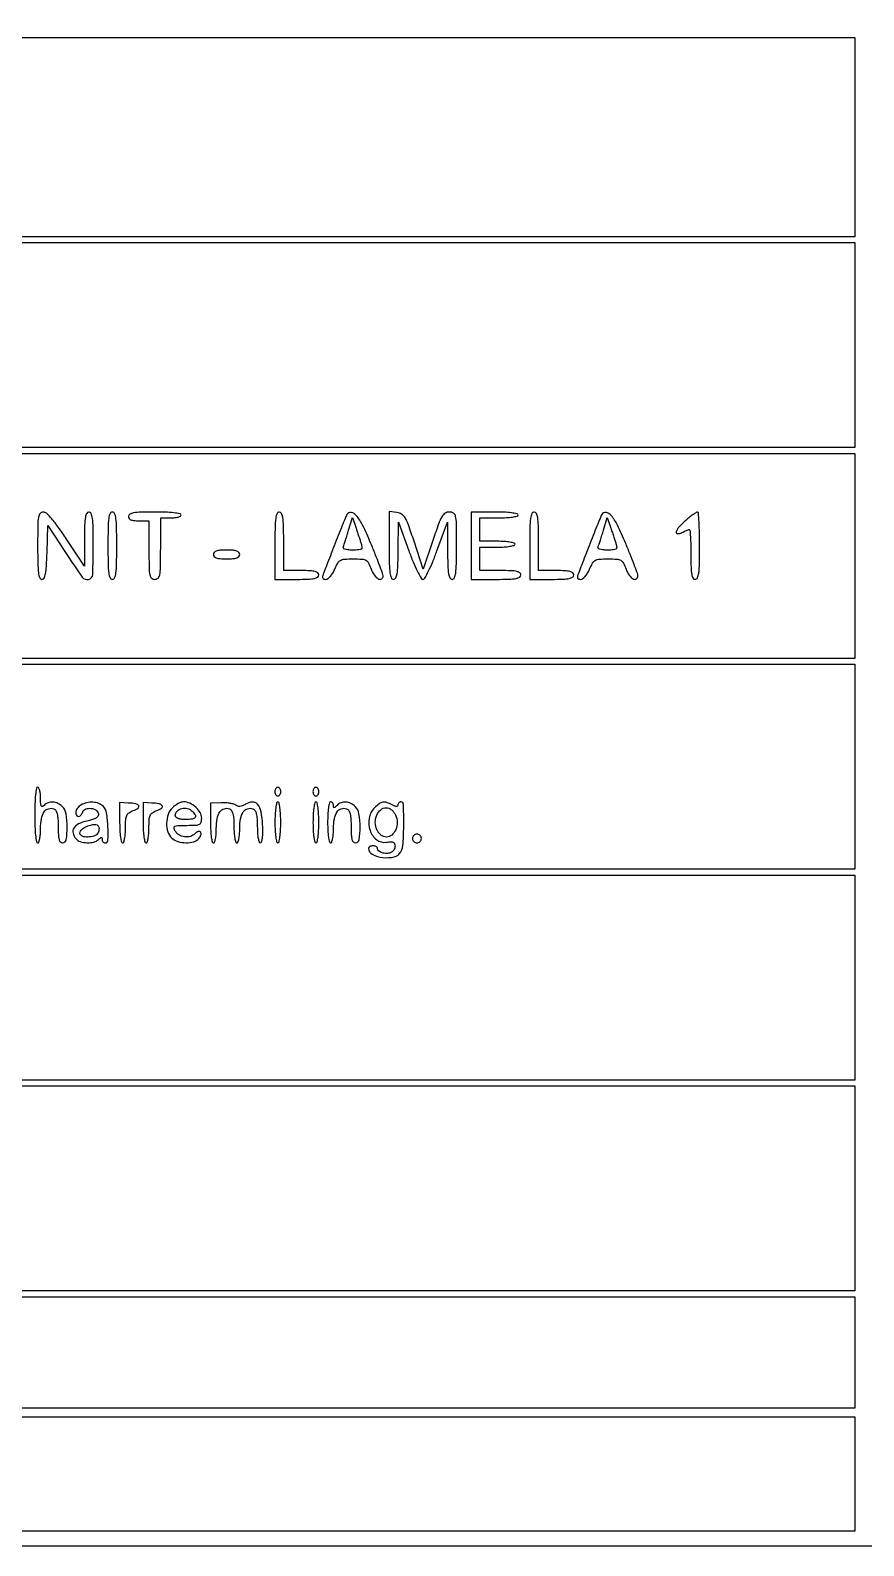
# Model space of a CAD drawing. Extents: x 0 to 836, y 5 to 589.
# Drawn here: x 762.63 to 786.7, y 4.74 to 48.52 of the extents above; entities that cross this region are included whole.
import ezdxf

# ---------------------------------------------------------------- set-up
doc = ezdxf.new("R2010")
doc.units = 0
doc.header["$MEASUREMENT"] = 0

msp = doc.modelspace()

# ---------------------------------------------------------------- linework, layer by layer
for points in [[(201.712326, 537.783562, -0.000001), (217.055896, 537.76491, -0.426088)], [(546.957638, 269.095817, -0.000001), (546.976289, 285.583213, -0.415883)], [(420.497259, 588.710259, 0.000013), (261.145696, 588.714318, 0.000021), (126.989856, 588.708632)], [(718.0002, 320.588723, -0.000011), (717.997333, 194.273324, -0.000202)], [(604.852986, 529.408162, -0.000002), (620.423836, 529.389509, -0.550615)], [(238.738155, 529.614638, -0.000002), (224.300981, 529.63329, -0.415836)], [(308.18842, 529.408162, -0.000002), (322.638019, 529.38951, -0.415836)], [(531.796111, 538.074638, -0.000002), (517.6951, 538.093291, -0.426056)], [(413.368417, 538.074638, -0.000002), (399.676779, 538.093291, -0.415815)], [(693.315638, 481.579418, -0.000002), (693.334294, 494.031443, -0.550517)], [(693.109162, 421.684687, -0.000002), (693.090507, 409.236574, -0.415775)], [(420.462, 4.7376), (836.1018, 4.7376), (836.1018, 4.9491, 0.047675), (836.091092, 5.061147, 0.173074), (836.05527, 5.121825, 0.144586), (835.98451, 5.152374, 0.030103), (835.848, 5.1606), (835.5942, 5.1606), (835.5942, 29.943407, 0.000223), (835.589332, 40.867792, 0.000628), (835.572933, 48.504221, 0.000026), (835.551504, 54.703733, 0.258997), (835.509671, 54.778456, -0.259848), (835.46748, 54.854103), (835.446278, 121.592707, -0.000059), (835.429914, 203.53197, -0.00002), (835.42504, 321.569549)], [(718.148241, 147.565102, 0.000075), (718.164575, 211.571705, 0.000026), (718.1694, 303.889409)], [(598.142374, 133.226362, -0.000004), (607.061927, 133.207701, -0.425827)], [(717.979042, 153.570589, -0.000014), (717.95733, 128.915092, -0.566366)]]:
    msp.add_lwpolyline(points, format="xyb")
for points in [[(786.4416, 45.4302), (786.4416, 42.5538), (757.1277, 42.5538), (727.8138, 42.5538), (727.8138, 45.4302), (727.8138, 48.3066), (757.1277, 48.3066), (786.4416, 48.3066)], [(786.4416, 39.4236), (786.4416, 36.4626), (757.1277, 36.4626), (727.8138, 36.4626), (727.8138, 39.4236), (727.8138, 42.3846), (757.1277, 42.3846), (786.4416, 42.3846)], [(786.4416, 33.3324), (786.4416, 30.3714), (757.1277, 30.3714), (727.8138, 30.3714), (727.8138, 33.3324), (727.8138, 36.2934), (757.1277, 36.2934), (786.4416, 36.2934)], [(786.4416, 27.2412), (786.4416, 24.2802), (757.1277, 24.2802), (727.8138, 24.2802), (727.8138, 27.2412), (727.8138, 30.2022), (757.1277, 30.2022), (786.4416, 30.2022)], [(786.4416, 21.15), (786.4416, 18.189), (757.1277, 18.189), (727.8138, 18.189), (727.8138, 21.15), (727.8138, 24.111), (757.1277, 24.111), (786.4416, 24.111)], [(786.4416, 15.0588), (786.4416, 12.0978), (757.1277, 12.0978), (727.8138, 12.0978), (727.8138, 15.0588), (727.8138, 18.0198), (757.1277, 18.0198), (786.4416, 18.0198)], [(786.4416, 10.3212), (786.4416, 8.7138), (762.5421, 8.7138), (738.6426, 8.7138), (738.6426, 10.3212), (738.6426, 11.9286), (762.5421, 11.9286), (786.4416, 11.9286)], [(786.4416, 6.8103), (786.4416, 5.1606), (762.5421, 5.1606), (738.6426, 5.1606), (738.6426, 6.8103), (738.6426, 8.46), (762.5421, 8.46), (786.4416, 8.46)]]:
    msp.add_lwpolyline(points, close=True)
for points in [[(762.8382, 33.6285, 0.004424), (762.842791, 33.109585, 0.027206), (762.86204, 32.843061, 0.059887), (762.898105, 32.699499, 0.310718), (762.961925, 32.6556, 0.282978), (763.024736, 32.694242, 0.070011), (763.065424, 32.813835, 0.0329), (763.092387, 33.033091, 0.006329), (763.109975, 33.43321), (763.1343, 34.21082), (763.6419, 33.434537, 0.009138), (764.126771, 32.721799, 0.307133), (764.309964, 32.653019, 0.335202), (764.428878, 32.797945, 0.010066), (764.4456, 33.6285, 0.004301), (764.441073, 34.15471, 0.028132), (764.421691, 34.4181, 0.065619), (764.38453, 34.557371, 0.303591), (764.3187, 34.6014, 0.277084), (764.254466, 34.562843, 0.082227), (764.216292, 34.449737, 0.034462), (764.196324, 34.234534, 0.005738), (764.191274, 33.81885), (764.190748, 33.0363), (763.671745, 33.81885, 0.009183), (763.43386, 34.163615, 0.022587), (763.243428, 34.405216, 0.026216), (763.091535, 34.563404, 0.190578), (762.995471, 34.6014, 0.232792), (762.91037, 34.559508, 0.124552), (762.862769, 34.449413, 0.036669), (762.842193, 34.213402, 0.003414)], [(764.8686, 33.6285, 0.004301), (764.873127, 33.10229, 0.028132), (764.892509, 32.8389, 0.065619), (764.92967, 32.699629, 0.303591), (764.9955, 32.6556, 0.303591), (765.06133, 32.699629, 0.065619), (765.098491, 32.8389, 0.028132), (765.117873, 33.10229, 0.004301), (765.1224, 33.6285, 0.004301), (765.117873, 34.15471, 0.028132), (765.098491, 34.4181, 0.065619), (765.06133, 34.557371, 0.303591), (764.9955, 34.6014, 0.303591), (764.92967, 34.557371, 0.065619), (764.892509, 34.4181, 0.028132), (764.873127, 34.15471, 0.004301)], [(765.4608, 34.4745, 0.164293), (765.479926, 34.417865, 0.129352), (765.5313, 34.377814, 0.075863), (765.621199, 34.354528, 0.025511), (765.7569, 34.3476), (766.053, 34.3476), (766.053, 33.5016, 0.003852), (766.056998, 32.982696, 0.045528), (766.07838, 32.7825, 0.160003), (766.129951, 32.691315, 0.186821), (766.2222, 32.6556, 0.193568), (766.314685, 32.692798, 0.15568), (766.366221, 32.787787, 0.043488), (766.387467, 32.996795, 0.003595), (766.3914, 33.5439), (766.3914, 34.4322), (766.6875, 34.4322, 0.027026), (766.800958, 34.438337, 0.042582), (766.896621, 34.457051, 0.052312), (766.963965, 34.48417, 0.277684), (766.9836, 34.5168, 0.365646), (766.953551, 34.552397, 0.014491), (766.7721, 34.5779, 0.018502), (766.530121, 34.595756, 0.009164), (766.2222, 34.6014, 0.005946), (765.818614, 34.5966, 0.035355), (765.60885, 34.576725, 0.084509), (765.498675, 34.538523, 0.273642)], [(769.6908, 33.6285), (769.6908, 32.6556), (770.3253, 32.6556, 0.007659), (770.655428, 32.660657, 0.041714), (770.8329, 32.68098, 0.098409), (770.926295, 32.719762, 0.250296), (770.9598, 32.7825, 0.222027), (770.93123, 32.843668, 0.113455), (770.85405, 32.882962, 0.050675), (770.709041, 32.903947, 0.010614), (770.4522, 32.9094), (769.9446, 32.9094), (769.9446, 33.7554, 0.005163), (769.939927, 34.208014, 0.032071), (769.920277, 34.43925, 0.076301), (769.882486, 34.560905, 0.286822), (769.8177, 34.6014, 0.303591), (769.75187, 34.557371, 0.065619), (769.714709, 34.4181, 0.028132), (769.695327, 34.15471, 0.004301)], [(771.772207, 34.530889, 0.040022), (771.742381, 34.472687, 0.001629), (771.652516, 34.254263, 0.002838), (771.54829, 33.994361, 0.002006), (771.434072, 33.701355, -0.000264), (771.319139, 33.403452, -0.000335), (771.212651, 33.128421, -0.000263), (771.12306, 32.897849, -0.002756), (771.085801, 32.80365, 0.048637), (771.065882, 32.735652, 0.166088), (771.07229, 32.690641, 0.202329), (771.103422, 32.664369, 0.075564), (771.161113, 32.6556, 0.164263), (771.22149, 32.675985, 0.05049), (771.292669, 32.742579, 0.044418), (771.362368, 32.838375, 0.036125), (771.419648, 32.9517, -0.030132), (771.5053, 33.12632, -0.137932), (771.584783, 33.20501, -0.110791), (771.70279, 33.239657, -0.016224), (771.953688, 33.2478, -0.015351), (772.206852, 33.240026, -0.115104), (772.321066, 33.205869, -0.146898), (772.395071, 33.127895, -0.03016), (772.471081, 32.9517, 0.06706), (772.562695, 32.776109, 0.112973), (772.685831, 32.665693, 0.301031), (772.774657, 32.672708, 0.246734), (772.814602, 32.76135, 0.072675), (772.799642, 32.83311, 0.002894), (772.706143, 33.084247, 0.00505), (772.590391, 33.380663, 0.003545), (772.454363, 33.712074, 0.014444), (772.224, 34.22045, 0.060137), (772.04149, 34.502407, 0.178736), (771.895398, 34.586531, 0.30549)], [(772.9902, 33.634119, 0.00427), (772.994721, 33.104649, 0.027979), (773.014093, 32.839837, 0.065189), (773.051226, 32.699775, 0.30426), (773.1171, 32.6556, 0.283395), (773.181866, 32.695514, 0.076752), (773.220607, 32.815229, 0.032707), (773.242063, 33.041878, 0.005423), (773.250022, 33.48045), (773.256044, 34.3053), (773.557648, 33.48045, 0.01056), (773.680873, 33.164311, 0.016426), (773.801649, 32.8979, 0.010738), (773.911297, 32.687261, 0.273898), (773.964758, 32.6556, 0.274005), (774.018203, 32.687266, 0.010745), (774.127739, 32.8979, 0.016432), (774.248374, 33.164311, 0.010563), (774.371431, 33.48045), (774.6726, 34.3053), (774.6774, 33.48045, 0.005406), (774.684701, 33.041517, 0.032733), (774.705799, 32.815025, 0.077058), (774.744367, 32.695504, 0.283456), (774.8091, 32.6556, 0.303591), (774.87493, 32.699629, 0.065619), (774.912091, 32.8389, 0.028132), (774.931473, 33.10229, 0.004301), (774.936, 33.6285, 0.002636), (774.932582, 34.276743, 0.049204), (774.910404, 34.479641, 0.203364), (774.849217, 34.567474, 0.141197), (774.731476, 34.6014, 0.144684), (774.609657, 34.565396, 0.117952), (774.515462, 34.466534, 0.045721), (774.418241, 34.257332, 0.005516), (774.252152, 33.77655), (773.977351, 32.9517), (773.709828, 33.7554, 0.005885), (773.546395, 34.227765, 0.04788), (773.44896, 34.434431, 0.114828), (773.350172, 34.537355, 0.115351), (773.216253, 34.585869), (772.9902, 34.612639)], [(775.359, 33.6285), (775.359, 32.6556), (776.0781, 32.6556, 0.00643), (776.457186, 32.660475, 0.037256), (776.6562, 32.680482, 0.088943), (776.760721, 32.718883, 0.266366), (776.7972, 32.7825, 0.241448), (776.765276, 32.844756, 0.103378), (776.67735, 32.883718, 0.044348), (776.510674, 32.904231, 0.008455), (776.205, 32.9094), (775.6128, 32.9094), (775.6128, 33.2478), (775.6128, 33.5862), (776.1204, 33.5862, 0.015416), (776.31636, 33.592243, 0.025878), (776.47995, 33.610875, 0.024068), (776.602347, 33.637382, 0.339565), (776.628, 33.6708, 0.339565), (776.602347, 33.704218, 0.024068), (776.47995, 33.730725, 0.025878), (776.31636, 33.749357, 0.015416), (776.1204, 33.7554), (775.6128, 33.7554), (775.6128, 34.0938), (775.6128, 34.4322), (776.1627, 34.4322, 0.013867), (776.377294, 34.438152, 0.024301), (776.553975, 34.456604, 0.022017), (776.686027, 34.482915, 0.345347), (776.7126, 34.5168, 0.358912), (776.683754, 34.551809, 0.01702), (776.52225, 34.577606, 0.020476), (776.306366, 34.595655, 0.010616), (776.0358, 34.6014), (775.359, 34.6014)], [(777.051, 33.6285), (777.051, 32.6556), (777.6855, 32.6556, 0.007659), (778.015628, 32.660657, 0.041714), (778.1931, 32.68098, 0.098409), (778.286495, 32.719762, 0.250296), (778.32, 32.7825, 0.222027), (778.29143, 32.843668, 0.113455), (778.21425, 32.882962, 0.050675), (778.069241, 32.903947, 0.010614), (777.8124, 32.9094), (777.3048, 32.9094), (777.3048, 33.7554, 0.005163), (777.300127, 34.208014, 0.032071), (777.280477, 34.43925, 0.076301), (777.242686, 34.560905, 0.286822), (777.1779, 34.6014, 0.303591), (777.11207, 34.557371, 0.065619), (777.074909, 34.4181, 0.028132), (777.055527, 34.15471, 0.004301)], [(779.132407, 34.530889, 0.040022), (779.102581, 34.472687, 0.001629), (779.012716, 34.254263, 0.002838), (778.90849, 33.994361, 0.002006), (778.794272, 33.701355, -0.000264), (778.679339, 33.403452, -0.000335), (778.572851, 33.128421, -0.000263), (778.48326, 32.897849, -0.002756), (778.446001, 32.80365, 0.048637), (778.426082, 32.735652, 0.166088), (778.43249, 32.690641, 0.202329), (778.463622, 32.664369, 0.075564), (778.521313, 32.6556, 0.164263), (778.58169, 32.675985, 0.05049), (778.652869, 32.742579, 0.044418), (778.722568, 32.838375, 0.036125), (778.779848, 32.9517, -0.030132), (778.8655, 33.12632, -0.137932), (778.944983, 33.20501, -0.110791), (779.06299, 33.239657, -0.016224), (779.313888, 33.2478, -0.015351), (779.567052, 33.240026, -0.115104), (779.681266, 33.205869, -0.146898), (779.755271, 33.127895, -0.03016), (779.831281, 32.9517, 0.06706), (779.922895, 32.776109, 0.112973), (780.046031, 32.665693, 0.301031), (780.134857, 32.672708, 0.246734), (780.174802, 32.76135, 0.072675), (780.159842, 32.83311, 0.002894), (780.066343, 33.084247, 0.00505), (779.950591, 33.380663, 0.003545), (779.814563, 33.712074, 0.014444), (779.5842, 34.22045, 0.060137), (779.40169, 34.502407, 0.178736), (779.255598, 34.586531, 0.30549)], [(781.55595, 34.359151, 0.031193), (781.366818, 34.175621, 0.10856), (781.282454, 34.028887, 0.504016), (781.32101, 33.975806, 0.12573), (781.444638, 34.006223, -0.011153), (781.510799, 34.039755, -0.013553), (781.574267, 34.068074, -0.012142), (781.628478, 34.088995, -0.086217), (781.656138, 34.0938, -0.389965), (781.675404, 34.076079, -0.004258), (781.689941, 33.882564, -0.010376), (781.700559, 33.650428, -0.00624), (781.704, 33.3747, 0.00643), (781.708875, 32.995614, 0.037256), (781.728882, 32.7966, 0.088943), (781.767283, 32.692079, 0.266366), (781.8309, 32.6556, 0.303591), (781.89673, 32.699629, 0.065619), (781.933891, 32.8389, 0.028132), (781.953273, 33.10229, 0.004301), (781.9578, 33.6285, 0.006115), (781.95324, 34.00131, 0.010224), (781.939162, 34.314601, 0.004147), (781.919899, 34.575673, 0.406092), (781.89435, 34.597962, 0.130507), (781.856662, 34.585736, 0.01033), (781.768772, 34.526393, 0.013466), (781.665889, 34.449556, 0.009899)], [(772.180116, 33.69195, -0.045786), (772.203701, 33.583558, -0.266127), (772.181919, 33.53167, -0.150745), (772.114051, 33.506596, -0.013669), (771.931351, 33.5016, -0.019679), (771.791545, 33.507105, -0.075921), (771.707195, 33.526878, -0.1794), (771.669664, 33.56093, -0.224942), (771.667973, 33.60735, 0.019561), (771.691831, 33.669416, 0.003385), (771.731541, 33.788809, 0.003678), (771.776192, 33.929667, 0.003284), (771.820521, 34.076581), (771.927596, 34.440063), (772.023813, 34.161181, -0.001511), (772.065049, 34.040477, -0.001158), (772.109416, 33.908306, -0.001171), (772.150363, 33.784416, -0.002775)], [(779.540316, 33.69195, -0.045786), (779.563901, 33.583558, -0.266127), (779.542119, 33.53167, -0.150745), (779.474251, 33.506596, -0.013669), (779.291551, 33.5016, -0.019679), (779.151745, 33.507105, -0.075921), (779.067395, 33.526878, -0.1794), (779.029864, 33.56093, -0.224942), (779.028173, 33.60735, 0.019561), (779.052031, 33.669416, 0.003385), (779.091741, 33.788809, 0.003678), (779.136392, 33.929667, 0.003284), (779.180721, 34.076581), (779.287796, 34.440063), (779.384013, 34.161181, -0.001511), (779.425249, 34.040477, -0.001158), (779.469616, 33.908306, -0.001171), (779.510563, 33.784416, -0.002775)], [(767.9142, 33.3747, 0.188641), (767.937268, 33.315734, 0.12648), (767.9988, 33.276, 0.063857), (768.110996, 33.253932, 0.016668), (768.2949, 33.2478, 0.016668), (768.478804, 33.253932, 0.063857), (768.591, 33.276, 0.12648), (768.652532, 33.315734, 0.188641), (768.6756, 33.3747, 0.188641), (768.652532, 33.433666, 0.12648), (768.591, 33.4734, 0.063857), (768.478804, 33.495468, 0.016668), (768.2949, 33.5016, 0.016668), (768.110996, 33.495468, 0.063857), (767.9988, 33.4734, 0.12648), (767.937268, 33.433666, 0.188641)], [(762.7536, 25.8453, 0.008575), (762.759202, 25.518693, 0.017647), (762.776976, 25.263675, 0.013417), (762.802345, 25.072178, 0.368504), (762.8382, 25.0416, 0.319735), (762.871152, 25.065071, 0.032693), (762.897949, 25.162813, 0.03126), (762.91669, 25.296074, 0.019308), (762.9228, 25.454241, -0.043207), (762.947582, 25.740488, -0.103594), (763.026041, 25.937397, -0.169507), (763.148915, 26.03068, -0.17164), (763.302423, 26.02662, -0.166479), (763.361872, 25.976917, -0.075617), (763.401246, 25.882096, -0.046004), (763.423823, 25.733408, -0.014687), (763.4304, 25.509555, 0.012014), (763.436023, 25.275552, 0.054243), (763.457285, 25.140743, 0.118015), (763.496723, 25.06851, 0.212123), (763.5573, 25.0416, 0.371572), (763.665592, 25.134967, 0.038393), (763.69145, 25.498545, 0.039583), (763.658651, 25.884076, 0.156612), (763.551257, 26.093057, 0.083766), (763.424088, 26.18351, 0.098202), (763.281106, 26.220834, 0.104542), (763.141736, 26.199946, 0.107488), (763.02432, 26.12448, -0.120991), (762.976181, 26.095323, -0.372712), (762.94395, 26.109323, -0.100282), (762.926569, 26.178073, -0.011933), (762.9228, 26.33598, 0.025541), (762.916669, 26.45593, 0.040478), (762.897949, 26.55705, 0.048699), (762.870878, 26.62869, 0.285442), (762.8382, 26.649, 0.368504), (762.802345, 26.618422, 0.013417), (762.776976, 26.426925, 0.017647), (762.759202, 26.171907, 0.008575)], [(769.6908, 26.5221, 0.064853), (769.697119, 26.473586, 0.082425), (769.715651, 26.432477, 0.098894), (769.743137, 26.404977, 0.148195), (769.7754, 26.3952, 0.148195), (769.807663, 26.404977, 0.098894), (769.835149, 26.432477, 0.082425), (769.853681, 26.473586, 0.064853), (769.86, 26.5221, 0.064853), (769.853681, 26.570614, 0.082425), (769.835149, 26.611723, 0.098894), (769.807663, 26.639223, 0.148195), (769.7754, 26.649, 0.148195), (769.743137, 26.639223, 0.098894), (769.715651, 26.611723, 0.082425), (769.697119, 26.570614, 0.064853)], [(770.7906, 26.5221, 0.064853), (770.796919, 26.473586, 0.082425), (770.815451, 26.432477, 0.098894), (770.842937, 26.404977, 0.148195), (770.8752, 26.3952, 0.148195), (770.907463, 26.404977, 0.098894), (770.934949, 26.432477, 0.082425), (770.953481, 26.473586, 0.064853), (770.9598, 26.5221, 0.064853), (770.953481, 26.570614, 0.082425), (770.934949, 26.611723, 0.098894), (770.907463, 26.639223, 0.148195), (770.8752, 26.649, 0.148195), (770.842937, 26.639223, 0.098894), (770.815451, 26.611723, 0.082425), (770.796919, 26.570614, 0.064853)], [(764.08605, 26.134624, 0.055942), (764.029422, 26.092534, 0.050884), (763.98149, 26.037681, 0.054217), (763.948796, 25.97898, 0.100292), (763.938, 25.925696, 0.121715), (763.959572, 25.838393, 0.292011), (764.015017, 25.806788, 0.209173), (764.084662, 25.841512, 0.082553), (764.140071, 25.935834, -0.215995), (764.227155, 26.0218, -0.117595), (764.379297, 26.040047, -0.115264), (764.525515, 25.987622, -0.205035), (764.595741, 25.883315, -0.185423), (764.584138, 25.819038, -0.116911), (764.529954, 25.764051, -0.065091), (764.425277, 25.716044, -0.020466), (764.258388, 25.671815, 0.054843), (764.018969, 25.590419, 0.144759), (763.884768, 25.471567, 0.200364), (763.860824, 25.325948, 0.115561), (763.941373, 25.164436, 0.143535), (764.068222, 25.07896, 0.068951), (764.26335, 25.045437, 0.068625), (764.461563, 25.066241, 0.13679), (764.59788, 25.14312, -0.018208), (764.650448, 25.191993, -0.180052), (764.67825, 25.20234, -0.354955), (764.694644, 25.189024, -0.051663), (764.6994, 25.14312, 0.081935), (764.705797, 25.104346, 0.092192), (764.724251, 25.071422, 0.100665), (764.751732, 25.049407, 0.119248), (764.784, 25.0416, 0.399945), (764.868959, 25.122497, 0.023731), (764.869545, 25.51118, 0.027225), (764.82955, 25.908266, 0.158964), (764.735657, 26.093057, 0.10121), (764.603671, 26.180223, 0.079676), (764.43621, 26.218183, 0.074983), (764.255675, 26.202658, 0.073115)], [(765.207, 25.6239, 0.012868), (765.212891, 25.395024, 0.023206), (765.231223, 25.208325, 0.020583), (765.257393, 25.068817, 0.349298), (765.2916, 25.0416, 0.322967), (765.324584, 25.065387, 0.031205), (765.351349, 25.166471, 0.030387), (765.370092, 25.30375, 0.018737), (765.3762, 25.466694, -0.01436), (765.383288, 25.713445, -0.089028), (765.412679, 25.836191, -0.142259), (765.476873, 25.913146, -0.057468), (765.599433, 25.976661, 0.054646), (765.742368, 26.049718, 0.41583), (765.755987, 26.116578, 0.208832), (765.671648, 26.170856, 0.027469), (765.454971, 26.19373), (765.207, 26.206201)], [(765.8838, 25.6239, 0.012868), (765.889691, 25.395024, 0.023206), (765.908023, 25.208325, 0.020583), (765.934193, 25.068817, 0.349298), (765.9684, 25.0416, 0.322967), (766.001384, 25.065387, 0.031205), (766.028149, 25.166471, 0.030387), (766.046892, 25.30375, 0.018737), (766.053, 25.466694, -0.01436), (766.060088, 25.713445, -0.089028), (766.089479, 25.836191, -0.142259), (766.153673, 25.913146, -0.057468), (766.276233, 25.976661, 0.054646), (766.419168, 26.049718, 0.41583), (766.432787, 26.116578, 0.208832), (766.348448, 26.170856, 0.027469), (766.131771, 26.19373), (765.8838, 26.206201)], [(766.7298, 26.0568, 0.112946), (766.608196, 25.863036, 0.079911), (766.56305, 25.609231, 0.081973), (766.599878, 25.360552, 0.131914), (766.715311, 25.181612, 0.110831), (766.890593, 25.082459, 0.070067), (767.123694, 25.046242, 0.072724), (767.347185, 25.075679, 0.151626), (767.492897, 25.170544, 0.083483), (767.553193, 25.274369, 0.255371), (767.542173, 25.35229, 0.339885), (767.478352, 25.370296, 0.101626), (767.38827, 25.31091, -0.127196), (767.251869, 25.230556, -0.100119), (767.08032, 25.216845, -0.102234), (766.919893, 25.270646, -0.138899), (766.8144, 25.38, -0.065434), (766.778039, 25.476391, -0.346339), (766.800334, 25.524145, -0.110508), (766.885553, 25.545639, -0.006737), (767.149823, 25.5492, 0.010286), (767.40725, 25.554496, 0.10302), (767.511064, 25.580613, 0.21569), (767.560023, 25.639434, 0.067422), (767.5758, 25.755903, 0.131373), (767.532262, 25.918749, 0.080011), (767.405916, 26.074294, 0.077284), (767.231731, 26.187093, 0.105492), (767.049376, 26.226, 0.084934), (766.979708, 26.21408, 0.037019), (766.89347, 26.176298, 0.03526), (766.805643, 26.121549, 0.039392)], [(767.30508, 25.95528, -0.058051), (767.39267, 25.844591, -0.320638), (767.38786, 25.773018, -0.196168), (767.306501, 25.729023, -0.02708), (767.1105, 25.7184, -0.026332), (766.978918, 25.725334, -0.069939), (766.887803, 25.748111, -0.11615), (766.834145, 25.786084, -0.182916), (766.8144, 25.83825, -0.199831), (766.865342, 25.960624, -0.137795), (766.998176, 26.034576, -0.119659), (767.165783, 26.033897, -0.13663)], [(767.8296, 25.617033, 0.013068), (767.835504, 25.391185, 0.02343), (767.853859, 25.206608, 0.020878), (767.880059, 25.068685, 0.348492), (767.9142, 25.0416, 0.319735), (767.947152, 25.065071, 0.032693), (767.973949, 25.162813, 0.03126), (767.99269, 25.296074, 0.019308), (767.9988, 25.454241, -0.043207), (768.023582, 25.740488, -0.103594), (768.102041, 25.937397, -0.169507), (768.224915, 26.03068, -0.17164), (768.378423, 26.02662, -0.166479), (768.437872, 25.976917, -0.075617), (768.477246, 25.882096, -0.046004), (768.499823, 25.733408, -0.014687), (768.5064, 25.509555, 0.017007), (768.512503, 25.330171, 0.027715), (768.531251, 25.179062, 0.026731), (768.557912, 25.066365, 0.332789), (768.591, 25.0416, 0.319735), (768.623952, 25.065071, 0.032693), (768.650749, 25.162813, 0.03126), (768.66949, 25.296074, 0.019308), (768.6756, 25.454241, -0.043207), (768.700382, 25.740488, -0.103594), (768.778841, 25.937397, -0.169507), (768.901715, 26.03068, -0.17164), (769.055223, 26.02662, -0.166479), (769.114672, 25.976917, -0.075617), (769.154046, 25.882096, -0.046004), (769.176623, 25.733408, -0.014687), (769.1832, 25.509555, 0.016473), (769.189311, 25.324111, 0.030337), (769.208356, 25.174411, 0.033169), (769.236073, 25.067429, 0.323355), (769.271837, 25.0416, 0.338484), (769.308184, 25.069389, 0.035978), (769.33, 25.180808, 0.029562), (769.340198, 25.344234, 0.012905), (769.335287, 25.561554, 0.032902), (769.291487, 25.943478, 0.129548), (769.191964, 26.156185, 0.238836), (769.03991, 26.221662, 0.124634), (768.838463, 26.157076, -0.04098), (768.755799, 26.114425, -0.073309), (768.681847, 26.095694, -0.091589), (768.617528, 26.100913, -0.107136), (768.563221, 26.128985, 0.102795), (768.504404, 26.160031, 0.026998), (768.400025, 26.184121, 0.026244), (768.275572, 26.199173, 0.024231), (768.14685, 26.201675), (767.8296, 26.192467)], [(769.6908, 25.6338, 0.01259), (769.696674, 25.400559, 0.022889), (769.714971, 25.2108, 0.020168), (769.7411, 25.069005, 0.350432), (769.7754, 25.0416, 0.350432), (769.8097, 25.069005, 0.020168), (769.835829, 25.2108, 0.022889), (769.854126, 25.400559, 0.01259), (769.86, 25.6338, 0.01259), (769.854126, 25.867041, 0.022889), (769.835829, 26.0568, 0.020168), (769.8097, 26.198595, 0.350432), (769.7754, 26.226, 0.350432), (769.7411, 26.198595, 0.020168), (769.714971, 26.0568, 0.022889), (769.696674, 25.867041, 0.01259)], [(770.7906, 25.6338, 0.01259), (770.796474, 25.400559, 0.022889), (770.814771, 25.2108, 0.020168), (770.8409, 25.069005, 0.350432), (770.8752, 25.0416, 0.350432), (770.9095, 25.069005, 0.020168), (770.935629, 25.2108, 0.022889), (770.953926, 25.400559, 0.01259), (770.9598, 25.6338, 0.01259), (770.953926, 25.867041, 0.022889), (770.935629, 26.0568, 0.020168), (770.9095, 26.198595, 0.350432), (770.8752, 26.226, 0.350432), (770.8409, 26.198595, 0.020168), (770.814771, 26.0568, 0.022889), (770.796474, 25.867041, 0.01259)], [(771.2136, 25.6338, 0.01259), (771.219474, 25.400559, 0.022889), (771.237771, 25.2108, 0.020168), (771.2639, 25.069005, 0.350432), (771.2982, 25.0416, 0.319735), (771.331152, 25.065071, 0.032693), (771.357949, 25.162813, 0.03126), (771.37669, 25.296074, 0.019308), (771.3828, 25.454241, -0.043207), (771.407582, 25.740488, -0.103594), (771.486041, 25.937397, -0.169507), (771.608915, 26.03068, -0.17164), (771.762423, 26.02662, -0.166479), (771.821872, 25.976917, -0.075617), (771.861246, 25.882096, -0.046004), (771.883823, 25.733408, -0.014687), (771.8904, 25.509555, 0.012014), (771.896023, 25.275552, 0.054243), (771.917285, 25.140743, 0.118015), (771.956723, 25.06851, 0.212123), (772.0173, 25.0416, 0.371572), (772.125592, 25.134967, 0.038393), (772.15145, 25.498545, 0.039583), (772.118651, 25.884076, 0.156612), (772.011257, 26.093057, 0.083766), (771.884088, 26.18351, 0.098202), (771.741106, 26.220834, 0.104542), (771.601736, 26.199946, 0.107488), (771.48432, 26.12448, -0.018208), (771.431752, 26.075607, -0.180052), (771.40395, 26.06526, -0.354955), (771.387556, 26.078576, -0.051663), (771.3828, 26.12448, 0.081935), (771.376403, 26.163254, 0.092192), (771.357949, 26.196178, 0.100665), (771.330468, 26.218193, 0.119248), (771.2982, 26.226, 0.350432), (771.2639, 26.198595, 0.020168), (771.237771, 26.0568, 0.022889), (771.219474, 25.867041, 0.01259)], [(772.5672, 26.0568, 0.152085), (772.409883, 25.757217, 0.130407), (772.437619, 25.400821, 0.147242), (772.631712, 25.13428, 0.201342), (772.916049, 25.061179, -0.026749), (773.037541, 25.072418, -0.116153), (773.108067, 25.058671, -0.191445), (773.145932, 25.01952, -0.097908), (773.1594, 24.951399, -0.079541), (773.149913, 24.892138, -0.065423), (773.122123, 24.834338, -0.066635), (773.081014, 24.786692, -0.0901), (773.0325, 24.757206, -0.095482), (772.914183, 24.736162, -0.075416), (772.78567, 24.75755, -0.087705), (772.686244, 24.810636, -0.2303), (772.6518, 24.881451, 0.164455), (772.642058, 24.91027, 0.095748), (772.614523, 24.934808, 0.076852), (772.573436, 24.951389, 0.057609), (772.5249, 24.957, 0.051363), (772.476344, 24.951999, 0.071292), (772.435277, 24.937119, 0.091341), (772.407672, 24.915153, 0.181063), (772.398, 24.88932, 0.279454), (772.504546, 24.713574, 0.091721), (772.806064, 24.621011, 0.08507), (773.138278, 24.639235, 0.217031), (773.325623, 24.782238, 0.108826), (773.395212, 25.029256, 0.013935), (773.411803, 25.583395, 0.008367), (773.403438, 26.153476, 0.405045), (773.3286, 26.226, 0.102628), (773.296318, 26.219303, 0.09872), (773.268851, 26.200274, 0.09706), (773.250448, 26.171851, 0.095561), (773.244, 26.138423, -0.174147), (773.232479, 26.106347, -0.223915), (773.204481, 26.093147, -0.098707), (773.155175, 26.102976, -0.024465), (773.080362, 26.138423, 0.040813), (772.923933, 26.206378, 0.122095), (772.808574, 26.216236, 0.119354), (772.700407, 26.171099, 0.038141)], [(773.174793, 25.8453, -0.10487), (773.221339, 25.635726, -0.103068), (773.179315, 25.423882, -0.118964), (773.063879, 25.268211, -0.175758), (772.9056, 25.2108, -0.097348), (772.829374, 25.225783, -0.069557), (772.754039, 25.269626, -0.063371), (772.6873, 25.337322, -0.056102), (772.636407, 25.4223, -0.10487), (772.589861, 25.631874, -0.103068), (772.631885, 25.843718, -0.118964), (772.747321, 25.999389, -0.175758), (772.9056, 26.0568, -0.097348), (772.981826, 26.041817, -0.069557), (773.057161, 25.997974, -0.063371), (773.1239, 25.930278, -0.056102)], [(764.583135, 25.334909, -0.210752), (764.50273, 25.253928, -0.069612), (764.33597, 25.214083, -0.069651), (764.164789, 25.221541, -0.211733), (764.070824, 25.285814, -0.256839), (764.067009, 25.360898, -0.105773), (764.131783, 25.443875, -0.073541), (764.252029, 25.517667, -0.052378), (764.4033, 25.564283, -0.069356), (764.521342, 25.570875, -0.208746), (764.590798, 25.533444, -0.197995), (764.612788, 25.455207, -0.062447)], [(773.667, 25.1685, 0.099038), (773.676688, 25.12007, 0.097945), (773.704277, 25.078877, 0.097945), (773.74547, 25.051288, 0.099038), (773.7939, 25.0416, 0.099038), (773.84233, 25.051288, 0.097945), (773.883523, 25.078877, 0.097945), (773.911112, 25.12007, 0.099038), (773.9208, 25.1685, 0.099038), (773.911112, 25.21693, 0.097945), (773.883523, 25.258123, 0.097945), (773.84233, 25.285712, 0.099038), (773.7939, 25.2954, 0.099038), (773.74547, 25.285712, 0.097945), (773.704277, 25.258123, 0.097945), (773.676688, 25.21693, 0.099038)]]:
    msp.add_lwpolyline(points, format="xyb", close=True)

doc.saveas('drawing.dxf')
